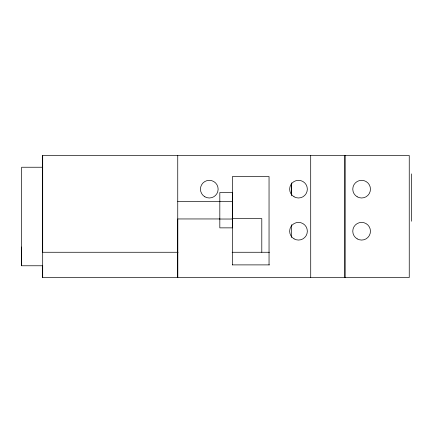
<?xml version="1.0" encoding="UTF-8"?>
<svg xmlns="http://www.w3.org/2000/svg" width="433" height="433" viewBox="0 0 433 433"><rect width="100%" height="100%" fill="white"/><g stroke="black" fill="none" stroke-linecap="round" stroke-linejoin="round"><path stroke-width="0.65" d="M178.077 252.266L42.688 252.266L42.688 155.49L409.245 155.49L409.245 277.51L42.688 277.51L42.688 265.77L21.65 265.77L21.65 167.241L42.688 167.241M42.688 277.51L42.688 155.49M232.44 264.888L232.44 176.529L269.045 176.529L269.045 264.888M291.647 237.479L291.647 224.711M291.647 195.813L291.647 183.045L291.647 194.715M344.614 277.51L344.614 155.496L345.198 155.496L345.182 277.51M411.35 221.231L411.35 173.904M310.721 277.51L310.699 155.496M219.818 201.356L232.44 201.356M177.746 201.432L219.818 201.432M232.12 218.605L261.797 218.605L261.797 252.266M219.818 218.952L177.746 218.952L177.746 277.51L177.746 155.496M219.818 219.028L232.44 219.028M232.131 252.266L269.44 252.266M232.326 264.888L269.44 264.888M21.65 247.005L21.65 265.77M232.44 192.517L219.818 192.517L219.818 227.861L232.44 227.861L232.44 192.517M294.083 196.804A8.833 8.833 0 0 0 307.333 189.151A8.833 8.833 0 0 0 294.083 181.503A8.833 8.833 0 0 0 294.083 196.804M294.083 238.881A8.833 8.833 0 0 0 307.333 231.227A8.833 8.833 0 0 0 294.083 223.574A8.833 8.833 0 0 0 294.083 238.881M357.193 196.804A8.833 8.833 0 0 0 370.448 189.151A8.833 8.833 0 0 0 357.193 181.503A8.833 8.833 0 0 0 357.193 196.804M204.874 196.804A8.833 8.833 0 0 0 218.129 189.156A8.833 8.833 0 0 0 204.874 181.503A8.833 8.833 0 0 0 204.874 196.804M357.193 238.881A8.833 8.833 0 0 0 370.448 231.227A8.833 8.833 0 0 0 357.193 223.574A8.833 8.833 0 0 0 357.193 238.881"/></g></svg>
